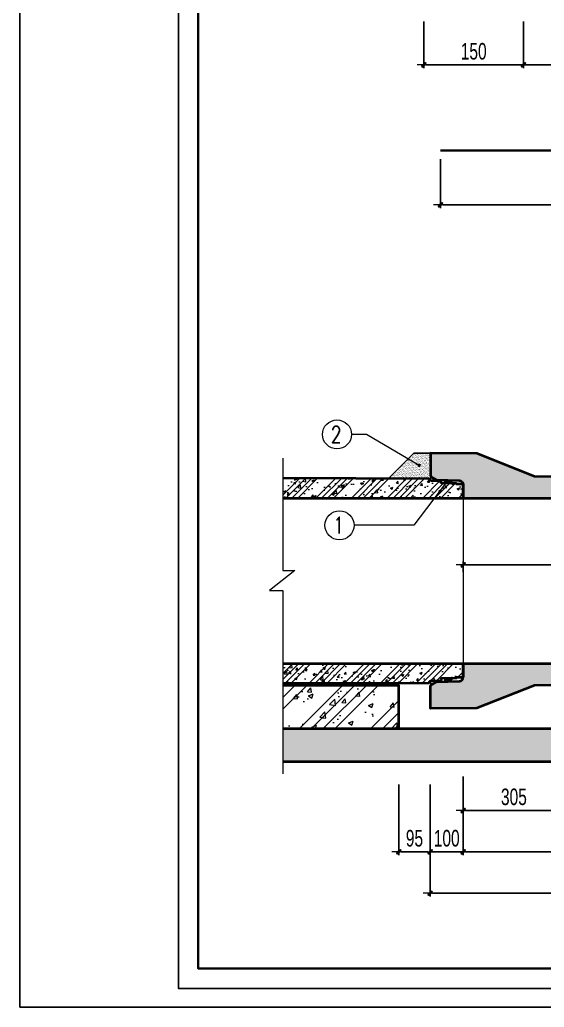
# Model space of a CAD drawing. Header units: inches. Extents: x 144032 to 217447, y 5454 to 57833.
# Drawn here: x 177000 to 178582, y 26884 to 29865 of the extents above; entities that cross this region are included whole.
import ezdxf
from ezdxf.enums import TextEntityAlignment as Align

# ---------------------------------------------------------------- set-up
doc = ezdxf.new("R2010")
doc.units = ezdxf.units.IN
doc.header["$MEASUREMENT"] = 0
for name, color, linetype, lineweight in [('CAT1', 2, 'Continuous', 40), ('dim', 33, 'Continuous', 15), ('ISO', 153, 'Continuous', 13), ('JOINT TAM GIAC', 151, 'Continuous', 25), ('LC Dim', 8, 'Continuous', 18), ('LC Hatch', 252, 'Continuous', 9), ('LC Net thay', 7, 'Continuous', 25), ('LC Text2', 7, 'Continuous', 25), ('THEP', 1, 'Continuous', 35)]:
    doc.layers.add(name, color=color, linetype=linetype, lineweight=lineweight)
doc.layers.add('ENTTNTHIETKE1', color=2, linetype='Continuous')
doc.layers.add('KHUNGTEN', color=5, linetype='Continuous')
doc.styles.add('HOATBIF', font='hoatbif.shx', dxfattribs={"width": 0.7})
doc.styles.add('LC 3', font='vnsimli.shx', dxfattribs={"width": 0.75})
doc.styles.add('TXTDIM', font='', dxfattribs={"width": 0.7})
doc.styles.get('TXTDIM').set_extended_font_data('.VnArial')
doc.dimstyles.new('1-100(1-25)', dxfattribs={"dimscale": 25, "dimtxt": 2.5, "dimasz": 0.35, "dimexe": 0.5, "dimexo": 0, "dimgap": 0.8, "dimtad": 1, "dimdec": 0, "dimzin": 0, "dimdsep": 46, "dimtxsty": 'HOATBIF', "dimblk1": 'DOT', "dimblk2": 'DOT', "dimsah": 1, "dimcen": -1, "dimdle": 1, "dimclrd": 256, "dimclre": 256, "dimclrt": 4, "dimadec": 3, "dimazin": 2, "dimtfac": 0.3333333333333333, "dimtdec": 0, "dimtix": 1, "dimtmove": 2, "dimatfit": 3, "dimldrblk": 'DOT', "dimfxl": 1, "dimtvp": 0.8333333333333331, "dimtolj": 1, "dimtzin": 0, "dimarcsym": 0})
doc.dimstyles.new('DIM 20', dxfattribs={"dimscale": 20, "dimtxt": 2, "dimasz": 0.3, "dimexe": 0.5, "dimexo": 0, "dimgap": 0.5, "dimtad": 1, "dimdec": 0, "dimzin": 12, "dimdsep": 46, "dimtxsty": 'TXTDIM', "dimblk": 'SLASH', "dimcen": 1.5, "dimclrd": 144, "dimclre": 144, "dimclrt": 1, "dimadec": 0, "dimazin": 0, "dimtfac": 1, "dimtdec": 0, "dimtix": 1, "dimtmove": 0, "dimatfit": 3, "dimldrblk": 'DOT', "dimfxl": 2, "dimtolj": 1, "dimtzin": 0, "dimlwd": 9, "dimlwe": 9, "dimarcsym": 1})
pattern_1 = [(49.99999999999999, (157109.0121438693, 58501.64667347588), (72.8738675984016, -6.375634215561234), [7.620000000000001, -83.82000000000001]), (355, (157109.0121438693, 58501.64667347588), (-14.0971303902668, 76.42265715287199), [6.096, -67.056]), (100.451, (157115.0849438693, 58501.11537347588), (58.7770006663837, 70.04667512811675), [6.476000000000001, -71.236]), (49.99999999999999, (157189.0121438693, 58581.64667347588), (72.8738675984016, -6.375634215561234), [7.620000000000001, -83.82000000000001]), (355, (157189.0121438693, 58581.64667347588), (-14.0971303902668, 76.42265715287199), [6.096, -67.056]), (100.451, (157195.0849438693, 58581.11537347588), (58.7770006663837, 70.04667512811675), [6.476000000000001, -71.236]), (46.18420000000002, (157109.0121438693, 58521.96667347588), (108.431616356852, -16.81693117309086), [11.42999999999998, -125.7299999999999]), (96.6356, (157118.0481038693, 58520.56527347588), (94.96169378649486, 98.97022235601969), [9.714, -106.854]), (351.1840000000001, (157109.0121438693, 58521.96667347588), (94.96184232557357, 98.97004714423908), [9.144, -100.584]), (46.18420000000002, (157189.0121438693, 58601.96667347588), (108.431616356852, -16.81693117309086), [11.42999999999998, -125.7299999999999]), (96.6356, (157198.0481038693, 58600.56527347588), (94.96169378649486, 98.97022235601969), [9.714, -106.854]), (351.1840000000001, (157189.0121438693, 58601.96667347588), (94.96184232557357, 98.97004714423908), [9.144, -100.584]), (21, (157119.1721438693, 58516.88667347588), (60.64595193415332, -40.906207406705), [7.620000000000001, -83.82000000000001]), (326.0000000000001, (157119.1721438693, 58516.88667347588), (24.72081133905883, 73.6751864489277), [6.096, -67.056]), (71.4514, (157124.2259438693, 58513.47783347588), (85.3665963080498, 32.76914308642298), [6.476000000000001, -71.236]), (21, (157199.1721438693, 58596.88667347588), (60.64595193415332, -40.906207406705), [7.620000000000001, -83.82000000000001]), (326.0000000000001, (157199.1721438693, 58596.88667347588), (24.72081133905883, 73.6751864489277), [6.096, -67.056]), (71.4514, (157204.2259438693, 58593.47783347588), (85.3665963080498, 32.76914308642298), [6.476000000000001, -71.236]), (37.50000000000001, (157109.0121438693, 58501.64667347588), (1.235441300236727, 33.82201554926124), [0, -66.2432, 0, -68.072, 0, -67.31]), (7.499999999999999, (157109.0121438693, 58501.64667347588), (26.7278650041223, 40.0722299272478), [0, -38.8112, 0, -64.7192, 0, -25.654]), (327.5, (157086.3553438693, 58501.64667347588), (54.23623806674856, -2.291497597069378), [0, -25.4, 0, -79.248, 0, -105.156]), (317.5, (157076.1953438693, 58501.64667347588), (59.25167255440722, 10.17059641333321), [0, -33.02, 0, -52.62880000000001, 0, -74.676]), (45, (157109.0121438693, 58501.64667347588), (-53.88153672641491, 53.88153672641493), []), (45, (157126.9726638693, 58501.64667347588), (-53.88153672641491, 53.88153672641493), []), (45, (157144.9331838693, 58501.64667347588), (-53.88153672641491, 53.88153672641493), []), (45, (157162.8937438693, 58501.64667347588), (-53.88153672641491, 53.88153672641493), [])]
pattern_2 = [(49.99999999999999, (154609.0121438693, 58501.64667347588), (72.8738675984016, -6.375634215561234), [7.620000000000001, -83.82000000000001]), (355, (154609.0121438693, 58501.64667347588), (-14.0971303902668, 76.42265715287199), [6.096, -67.056]), (100.451, (154615.0849438693, 58501.11537347588), (58.7770006663837, 70.04667512811675), [6.476000000000001, -71.236]), (49.99999999999999, (154689.0121438693, 58581.64667347588), (72.8738675984016, -6.375634215561234), [7.620000000000001, -83.82000000000001]), (355, (154689.0121438693, 58581.64667347588), (-14.0971303902668, 76.42265715287199), [6.096, -67.056]), (100.451, (154695.0849438693, 58581.11537347588), (58.7770006663837, 70.04667512811675), [6.476000000000001, -71.236]), (46.18420000000002, (154609.0121438693, 58521.96667347588), (108.431616356852, -16.81693117309086), [11.42999999999998, -125.7299999999998]), (96.6356, (154618.0481038693, 58520.56527347588), (94.96169378649486, 98.97022235601969), [9.714, -106.854]), (351.1840000000001, (154609.0121438693, 58521.96667347588), (94.96184232557357, 98.97004714423908), [9.144, -100.584]), (46.18420000000002, (154689.0121438693, 58601.96667347588), (108.431616356852, -16.81693117309086), [11.42999999999998, -125.7299999999998]), (96.6356, (154698.0481038693, 58600.56527347588), (94.96169378649486, 98.97022235601969), [9.714, -106.854]), (351.1840000000001, (154689.0121438693, 58601.96667347588), (94.96184232557357, 98.97004714423908), [9.144, -100.584]), (21, (154619.1721438693, 58516.88667347588), (60.64595193415332, -40.906207406705), [7.620000000000001, -83.82000000000001]), (326.0000000000001, (154619.1721438693, 58516.88667347588), (24.72081133905883, 73.6751864489277), [6.096, -67.056]), (71.4514, (154624.2259438693, 58513.47783347588), (85.3665963080498, 32.76914308642298), [6.476000000000001, -71.236]), (21, (154699.1721438693, 58596.88667347588), (60.64595193415332, -40.906207406705), [7.620000000000001, -83.82000000000001]), (326.0000000000001, (154699.1721438693, 58596.88667347588), (24.72081133905883, 73.6751864489277), [6.096, -67.056]), (71.4514, (154704.2259438693, 58593.47783347588), (85.3665963080498, 32.76914308642298), [6.476000000000001, -71.236]), (37.50000000000001, (154609.0121438693, 58501.64667347588), (1.235441300236727, 33.82201554926124), [0, -66.2432, 0, -68.072, 0, -67.31]), (7.499999999999999, (154609.0121438693, 58501.64667347588), (26.7278650041223, 40.0722299272478), [0, -38.8112, 0, -64.7192, 0, -25.654]), (327.5, (154586.3553438693, 58501.64667347588), (54.23623806674856, -2.291497597069378), [0, -25.4, 0, -79.248, 0, -105.156]), (317.5, (154576.1953438693, 58501.64667347588), (59.25167255440722, 10.17059641333321), [0, -33.02, 0, -52.62880000000001, 0, -74.676]), (45, (154609.0121438693, 58501.64667347588), (-53.88153672641491, 53.88153672641493), []), (45, (154626.9726638693, 58501.64667347588), (-53.88153672641491, 53.88153672641493), []), (45, (154644.9331838693, 58501.64667347588), (-53.88153672641491, 53.88153672641493), []), (45, (154662.8937438693, 58501.64667347588), (-53.88153672641491, 53.88153672641493), [])]

# ---------------------------------------------------------------- blocks, each defined once
blk = doc.blocks.new('DOT')
at = {"layer": 'LC Dim'}
blk.add_line((-3, 0), (3, 0), dxfattribs=at)
at = {"layer": 'LC Dim', "color": 4}
blk.add_line((-1, -1), (1, 1), dxfattribs=at)
blk.add_lwpolyline([(0.5, 1), (-1, -0.5), (-0.5, -1), (1, 0.5)], close=True, dxfattribs=at)
blk = doc.blocks.new('*D590')
at = {"layer": 'Defpoints', "color": 0, "ltscale": 2, "transparency": 16777216}
for p in [(178238.0385021741, 27556.4500297703), (180338.0385021741, 27556.4500297703), (180338.0385021741, 27227.94215627248)]:
    blk.add_point(p, dxfattribs=at)
at = {"layer": 'LC Dim', "lineweight": -2, "ltscale": 2, "transparency": 16777216}
for p, q in [((178238.0385021741, 27556.4500297703), (178238.0385021741, 27217.94215627248)), ((180338.0385021741, 27556.4500297703), (180338.0385021741, 27217.94215627248)), ((178245.0385021741, 27227.94215627248), (180331.0385021741, 27227.94215627248))]:
    blk.add_line(p, q, dxfattribs=at)
at = {"layer": 'LC Dim', "lineweight": -2, "ltscale": 2, "transparency": 16777216, "xscale": 7, "yscale": 7, "zscale": 7, "rotation": 180}
blk.add_blockref('DOT', (178238.0385021741, 27227.94215627248), dxfattribs=at)
at = {"layer": 'LC Dim', "lineweight": -2, "ltscale": 2, "transparency": 16777216, "xscale": 7, "yscale": 7, "zscale": 7}
blk.add_blockref('DOT', (180338.0385021741, 27227.94215627248), dxfattribs=at)
at = {"layer": 'LC Dim', "color": 4, "ltscale": 2, "transparency": 16777216, "insert": (179288.0385021741, 27268.94215627248), "char_height": 50, "attachment_point": 5, "style": 'HOATBIF'}
blk.add_mtext('\\A1;2100', dxfattribs=at)
blk = doc.blocks.new('_Dot')
at = {"color": 0, "linetype": 'ByBlock', "lineweight": -2}
blk.add_line((-0.5, 0), (-1, 0), dxfattribs=at)
at = {"color": 0, "linetype": 'ByBlock', "const_width": 0.5}
blk.add_lwpolyline([(-0.25, 0, 1), (0.25, 0, 1)], format="xyb", close=True, dxfattribs=at)
blk = doc.blocks.new('*D591')
at = {"layer": 'Defpoints', "color": 0, "ltscale": 2, "transparency": 16777216}
for p in [(178338.0385021741, 27556.4500297703), (180338.0385021741, 27556.4500297703), (180338.0385021741, 27352.94215627248)]:
    blk.add_point(p, dxfattribs=at)
at = {"layer": 'LC Dim', "lineweight": -2, "ltscale": 2, "transparency": 16777216}
for p, q in [((178338.0385021741, 27556.4500297703), (178338.0385021741, 27342.94215627248)), ((180338.0385021741, 27556.4500297703), (180338.0385021741, 27342.94215627248)), ((178345.0385021741, 27352.94215627248), (180331.0385021741, 27352.94215627248))]:
    blk.add_line(p, q, dxfattribs=at)
at = {"layer": 'LC Dim', "lineweight": -2, "ltscale": 2, "transparency": 16777216, "xscale": 7, "yscale": 7, "zscale": 7, "rotation": 180}
blk.add_blockref('DOT', (178338.0385021741, 27352.94215627248), dxfattribs=at)
at = {"layer": 'LC Dim', "lineweight": -2, "ltscale": 2, "transparency": 16777216, "xscale": 7, "yscale": 7, "zscale": 7}
blk.add_blockref('DOT', (180338.0385021741, 27352.94215627248), dxfattribs=at)
at = {"layer": 'LC Dim', "color": 4, "ltscale": 2, "transparency": 16777216, "insert": (179338.0385021741, 27393.94215627248), "char_height": 50, "attachment_point": 5, "style": 'HOATBIF'}
blk.add_mtext('\\A1;2000', dxfattribs=at)
blk = doc.blocks.new('*D592')
at = {"layer": 'Defpoints', "color": 0, "ltscale": 2, "transparency": 16777216}
for p in [(178238.0385021741, 27556.4500297703), (178338.0385021741, 27556.4500297703), (178238.0385021741, 27352.94215627248)]:
    blk.add_point(p, dxfattribs=at)
at = {"layer": 'LC Dim', "lineweight": -2, "ltscale": 2, "transparency": 16777216}
for p, q in [((178238.0385021741, 27556.4500297703), (178238.0385021741, 27342.94215627248)), ((178338.0385021741, 27556.4500297703), (178338.0385021741, 27342.94215627248)), ((178231.0385021741, 27352.94215627248), (178224.0385021741, 27352.94215627248)), ((178338.0385021741, 27352.94215627248), (178238.0385021741, 27352.94215627248)), ((178345.0385021741, 27352.94215627248), (178352.0385021741, 27352.94215627248))]:
    blk.add_line(p, q, dxfattribs=at)
at = {"layer": 'LC Dim', "lineweight": -2, "ltscale": 2, "transparency": 16777216, "xscale": 7, "yscale": 7, "zscale": 7}
blk.add_blockref('DOT', (178238.0385021741, 27352.94215627248), dxfattribs=at)
at = {"layer": 'LC Dim', "lineweight": -2, "ltscale": 2, "transparency": 16777216, "xscale": 7, "yscale": 7, "zscale": 7, "rotation": 180}
blk.add_blockref('DOT', (178338.0385021741, 27352.94215627248), dxfattribs=at)
at = {"layer": 'LC Dim', "color": 4, "ltscale": 2, "transparency": 16777216, "insert": (178288.0385021741, 27393.94215627248), "char_height": 50, "attachment_point": 5, "style": 'HOATBIF'}
blk.add_mtext('\\A1;100', dxfattribs=at)
blk = doc.blocks.new('*D593')
at = {"layer": 'Defpoints', "color": 0, "ltscale": 2, "transparency": 16777216}
for p in [(178338.0385021741, 27580.33492290082), (178643.40713379, 27556.4500297703), (178338.0385021741, 27477.94215627248)]:
    blk.add_point(p, dxfattribs=at)
at = {"layer": 'LC Dim', "lineweight": -2, "ltscale": 2, "transparency": 16777216}
for p, q in [((178338.0385021741, 27580.33492290082), (178338.0385021741, 27467.94215627248)), ((178643.40713379, 27556.4500297703), (178643.40713379, 27467.94215627248)), ((178636.40713379, 27477.94215627248), (178345.0385021741, 27477.94215627248))]:
    blk.add_line(p, q, dxfattribs=at)
at = {"layer": 'LC Dim', "lineweight": -2, "ltscale": 2, "transparency": 16777216, "xscale": 7, "yscale": 7, "zscale": 7, "rotation": 180}
blk.add_blockref('DOT', (178338.0385021741, 27477.94215627248), dxfattribs=at)
at = {"layer": 'LC Dim', "lineweight": -2, "ltscale": 2, "transparency": 16777216, "xscale": 7, "yscale": 7, "zscale": 7}
blk.add_blockref('DOT', (178643.40713379, 27477.94215627248), dxfattribs=at)
at = {"layer": 'LC Dim', "color": 4, "ltscale": 2, "transparency": 16777216, "insert": (178490.7228179821, 27518.94215627248), "char_height": 50, "attachment_point": 5, "style": 'HOATBIF'}
blk.add_mtext('\\A1;305', dxfattribs=at)
blk = doc.blocks.new('*D595')
at = {"layer": 'Defpoints', "color": 0, "ltscale": 2, "transparency": 16777216}
for p in [(178143.40713379, 27556.4500297703), (178238.0385021741, 27556.4500297703), (178143.40713379, 27352.94215627248)]:
    blk.add_point(p, dxfattribs=at)
at = {"layer": 'LC Dim', "lineweight": -2, "ltscale": 2, "transparency": 16777216}
for p, q in [((178143.40713379, 27556.4500297703), (178143.40713379, 27342.94215627248)), ((178238.0385021741, 27556.4500297703), (178238.0385021741, 27342.94215627248)), ((178231.0385021741, 27352.94215627248), (178150.40713379, 27352.94215627248))]:
    blk.add_line(p, q, dxfattribs=at)
at = {"layer": 'LC Dim', "lineweight": -2, "ltscale": 2, "transparency": 16777216, "xscale": 7, "yscale": 7, "zscale": 7, "rotation": 180}
blk.add_blockref('DOT', (178143.40713379, 27352.94215627248), dxfattribs=at)
at = {"layer": 'LC Dim', "lineweight": -2, "ltscale": 2, "transparency": 16777216, "xscale": 7, "yscale": 7, "zscale": 7}
blk.add_blockref('DOT', (178238.0385021741, 27352.94215627248), dxfattribs=at)
at = {"layer": 'LC Dim', "color": 4, "ltscale": 2, "transparency": 16777216, "insert": (178190.7228179821, 27393.94215627248), "char_height": 50, "attachment_point": 5, "style": 'HOATBIF'}
blk.add_mtext('\\A1;95', dxfattribs=at)
blk = doc.blocks.new('*D598')
at = {"layer": 'Defpoints', "color": 0, "ltscale": 2, "transparency": 16777216}
for p in [(180338.0385021741, 28219.40927170335), (178338.0385021741, 28197.59864836588), (180338.0385021741, 28197.59864836588)]:
    blk.add_point(p, dxfattribs=at)
at = {"layer": 'LC Dim', "lineweight": -2, "ltscale": 2, "transparency": 16777216}
for p, q in [((178338.0385021741, 28197.59864836588), (178338.0385021741, 28229.40927170335)), ((178345.0385021741, 28219.40927170335), (180331.0385021741, 28219.40927170335)), ((180338.0385021741, 28197.59864836588), (180338.0385021741, 28229.40927170335))]:
    blk.add_line(p, q, dxfattribs=at)
at = {"layer": 'LC Dim', "lineweight": -2, "ltscale": 2, "transparency": 16777216, "xscale": 7, "yscale": 7, "zscale": 7, "rotation": 180}
blk.add_blockref('DOT', (178338.0385021741, 28219.40927170335), dxfattribs=at)
at = {"layer": 'LC Dim', "lineweight": -2, "ltscale": 2, "transparency": 16777216, "xscale": 7, "yscale": 7, "zscale": 7}
blk.add_blockref('DOT', (180338.0385021741, 28219.40927170335), dxfattribs=at)
at = {"layer": 'LC Dim', "color": 4, "ltscale": 2, "transparency": 16777216, "insert": (179338.0385021741, 28260.40927170335), "char_height": 50, "attachment_point": 5, "style": 'HOATBIF'}
blk.add_mtext('\\A1;2000', dxfattribs=at)
blk = doc.blocks.new('*D607')
at = {"layer": 'Defpoints', "color": 0, "transparency": 16777216}
for p in [(178519.4361954477, 29860.01892771912), (179019.4361954477, 29860.01892771912), (179019.4361954477, 29728.74938338426)]:
    blk.add_point(p, dxfattribs=at)
at = {"layer": 'LC Dim', "lineweight": -2, "transparency": 16777216}
for p, q in [((178519.4361954477, 29860.01892771912), (178519.4361954477, 29718.74938338426)), ((179019.4361954477, 29860.01892771912), (179019.4361954477, 29718.74938338426)), ((178526.4361954477, 29728.74938338426), (179012.4361954477, 29728.74938338426))]:
    blk.add_line(p, q, dxfattribs=at)
at = {"layer": 'LC Dim', "lineweight": -2, "transparency": 16777216, "xscale": 7, "yscale": 7, "zscale": 7, "rotation": 180}
blk.add_blockref('DOT', (178519.4361954477, 29728.74938338426), dxfattribs=at)
at = {"layer": 'LC Dim', "lineweight": -2, "transparency": 16777216, "xscale": 7, "yscale": 7, "zscale": 7}
blk.add_blockref('DOT', (179019.4361954477, 29728.74938338426), dxfattribs=at)
at = {"layer": 'LC Dim', "color": 4, "transparency": 16777216, "insert": (178769.4361954477, 29769.74938338426), "char_height": 50, "attachment_point": 5, "style": 'HOATBIF'}
blk.add_mtext('\\A1;250', dxfattribs=at)
blk = doc.blocks.new('*D608')
at = {"layer": 'Defpoints', "color": 0, "transparency": 16777216}
for p in [(178219.4361954477, 29860.01892771912), (178519.4361954477, 29860.01892771912), (178519.4361954477, 29728.74938338426)]:
    blk.add_point(p, dxfattribs=at)
at = {"layer": 'LC Dim', "lineweight": -2, "transparency": 16777216}
for p, q in [((178219.4361954477, 29860.01892771912), (178219.4361954477, 29718.74938338426)), ((178519.4361954477, 29860.01892771912), (178519.4361954477, 29718.74938338426)), ((178226.4361954477, 29728.74938338426), (178512.4361954477, 29728.74938338426))]:
    blk.add_line(p, q, dxfattribs=at)
at = {"layer": 'LC Dim', "lineweight": -2, "transparency": 16777216, "xscale": 7, "yscale": 7, "zscale": 7, "rotation": 180}
blk.add_blockref('DOT', (178219.4361954477, 29728.74938338426), dxfattribs=at)
at = {"layer": 'LC Dim', "lineweight": -2, "transparency": 16777216, "xscale": 7, "yscale": 7, "zscale": 7}
blk.add_blockref('DOT', (178519.4361954477, 29728.74938338426), dxfattribs=at)
at = {"layer": 'LC Dim', "color": 4, "transparency": 16777216, "insert": (178369.4361954477, 29769.74938338426), "char_height": 50, "attachment_point": 5, "style": 'HOATBIF'}
blk.add_mtext('\\A1;150', dxfattribs=at)
blk = doc.blocks.new('*D629')
at = {"layer": 'Defpoints', "color": 0, "transparency": 16777216}
for p in [(178269.2414067892, 29443.90218830496), (179769.2414067892, 29443.90218830496), (179769.2414067892, 29306.14880164247)]:
    blk.add_point(p, dxfattribs=at)
at = {"layer": 'LC Dim', "lineweight": -2, "transparency": 16777216}
for p, q in [((178269.2414067892, 29443.90218830496), (178269.2414067892, 29296.14880164247)), ((179769.2414067892, 29443.90218830496), (179769.2414067892, 29296.14880164247)), ((178276.2414067892, 29306.14880164247), (179762.2414067892, 29306.14880164247))]:
    blk.add_line(p, q, dxfattribs=at)
at = {"layer": 'LC Dim', "lineweight": -2, "transparency": 16777216, "xscale": 7, "yscale": 7, "zscale": 7, "rotation": 180}
blk.add_blockref('DOT', (178269.2414067892, 29306.14880164247), dxfattribs=at)
at = {"layer": 'LC Dim', "lineweight": -2, "transparency": 16777216, "xscale": 7, "yscale": 7, "zscale": 7}
blk.add_blockref('DOT', (179769.2414067892, 29306.14880164247), dxfattribs=at)
at = {"layer": 'LC Dim', "color": 4, "transparency": 16777216, "insert": (179019.2414067892, 29347.14880164247), "char_height": 50, "attachment_point": 5, "style": 'HOATBIF'}
blk.add_mtext('\\A1;750', dxfattribs=at)
blk = doc.blocks.new('SLASH')
at = {"layer": 'dim', "color": 16, "linetype": 'Continuous'}
for p, q in [((-1.199999999999999, 0), (1.199999999999999, 0)), ((-0.6, -0.6), (0.6, 0.6))]:
    blk.add_line(p, q, dxfattribs=at)
blk = doc.blocks.new('khung vpn')
at = {"layer": 'Defpoints'}
for p, q in [((52498.75819758818, -4195.445519303803), (52498.75819758818, -4235.275694307393)), ((52498.75819758818, -4235.275694307393), (52556.45964432618, -4235.275694307393))]:
    blk.add_line(p, q, dxfattribs=at)
at = {"layer": 'KHUNGTEN'}
blk.add_lwpolyline([(52556.24304850244, -4234.884980830777), (52502.04792260095, -4234.884980830777), (52502.04792260095, -4195.662115130224), (52556.24304850244, -4195.662115130224)], close=True, dxfattribs=at)
at = {"layer": 'THEP'}
blk.add_lwpolyline([(52555.83215303945, -4234.474085367845), (52502.45881806394, -4234.474085367845), (52502.45881806394, -4196.073010593269), (52555.83215303945, -4196.073010593269)], close=True, dxfattribs=at)

msp = doc.modelspace()

# ---------------------------------------------------------------- hatches: boundary and pattern name
at = {"layer": 'JOINT TAM GIAC'}
h = msp.add_hatch(color=256, dxfattribs=at)
h.paths.add_polyline_path([(178304.938980607, 28465.36096471182, 0.5244245927633256), (178305.3538189468, 28466.88220621419), (178292.7715100335, 28474.86854928689), (178288.5546431306, 28475.00340946427), (178288.5063326792, 28474.52890378018, -0.3299878527082918), (178287.1495300615, 28472.69452045569), (178286.5142191211, 28472.50044433137), (178282.4341257315, 28471.54726989146), (178286.5240327426, 28465.9502430435)])
h.paths.add_polyline_path([(178282.4341257315, 28471.54726989146), (178282.057277108, 28471.4592320841), (178281.6588503951, 28466.81308241183, 0.4291241629823764), (178282.3038658552, 28466.08528838392), (178286.5240327427, 28465.9502430435)])
h = msp.add_hatch(color=256, dxfattribs=at)
h.paths.add_polyline_path([(178304.938980607, 27877.21914077386, -0.5244245927633256), (178305.3538189468, 27875.69789927149), (178292.7715100335, 27867.71155619879), (178288.5546431306, 27867.57669602141), (178288.5063326792, 27868.0512017055, 0.3299878527082918), (178287.1495300615, 27869.88558502999), (178286.5142191211, 27870.0796611543), (178282.4341257315, 27871.03283559422), (178286.5240327426, 27876.62986244218)])
h.paths.add_polyline_path([(178282.4341257315, 27871.03283559422), (178282.057277108, 27871.12087340157), (178281.6588503951, 27875.76702307384, -0.4291241629823764), (178282.3038658552, 27876.49481710176), (178286.5240327427, 27876.62986244218)])
at = {"layer": 'LC Hatch', "ltscale": 200}
h = msp.add_hatch(dxfattribs=at)
h.set_pattern_fill('AR-SAND', color=256, scale=3)
h.set_pattern_definition([(37.50000000000001, (259258.6187658604, 104580.3890460788), (-0.1889800743288245, 5.780471307039476), [0, -4.56, 0, -5.1, 0, -4.875]), (7.499999999999999, (259258.6187658604, 104580.3890460788), (5.309330115803181, 8.466438195689221), [0, -2.46, 0, -4.11, 0, -1.575]), (327.5, (259254.9287658604, 104580.3890460788), (9.342425585254485, 0.01697716061089483), [0, -1.5, 0, -5.4, 0, -7.050000000000001]), (317.5, (259254.9287658604, 104580.3890460788), (9.01837981371688, 2.633026694802748), [0, -0.75, 0, -3.54, 0, -4.050000000000001])])
h.paths.add_polyline_path([(178189.0385021744, 28556.78505274284), (178112.379418726, 28480.1259692944), (178239.0385021744, 28479.77582279107), (178239.0385021744, 28491.83502516248), (178239.0385021744, 28556.78505274284)])
h = msp.add_hatch(dxfattribs=at)
h.set_pattern_fill('BT-DA1X2', color=256, scale=0.4, style=0, pattern_type=2)
h.set_pattern_definition(pattern_2)
edge = h.paths.add_edge_path()
edge.add_line((180249.3866602092, 28480.08701064353), (178552.9231897878, 28486.79005274284))
edge.add_line((178552.9231897878, 28486.79005274284), (178379.0385021744, 28555.28505274284))
edge.add_line((178379.0385021744, 28555.28505274284), (178239.0385021744, 28556.78505274284))
edge.add_line((178239.0385021744, 28556.78505274284), (178239.0385021744, 28491.83502516248))
edge.add_arc((178249.0385021744, 28491.83502516247), 9.999999999974534, 179.9999999999583, 239.9999999997952)
edge.add_line((178244.0385021743, 28483.17477112466), (178254.734818244, 28476.99925016247))
edge.add_arc((178257.734818244, 28482.19540258519), 6.000000000018495, 239.9999999998613, 268.1688949554477)
edge.add_line((178257.5430980121, 28476.19846642137), (178326.4219426381, 28473.99643063106))
edge.add_arc((178326.0385021743, 28462.00255830366), 11.99999999980464, 0, 88.16889495541221, ccw=False)
edge.add_line((178338.0385021741, 28462.00255830366), (178338.0385021741, 28421.20225034984))
edge.add_line((178338.0385021741, 28421.20225034984), (180338.0385021741, 28421.20225034984))
edge.add_line((180338.0385021741, 28421.20225034984), (180249.3866602092, 28480.08701064353))
h = msp.add_hatch(dxfattribs=at)
h.set_pattern_fill('BT-DA1X2', color=256, scale=0.4, style=0, pattern_type=2)
h.set_pattern_definition(pattern_1)
h.paths.add_polyline_path([(178338.0385021741, 28459.25605274299, 0.4142135623730909), (178334.0385021743, 28463.25605274286), (178317.2885021742, 28463.2796688413, 0.9841320202283406), (178317.3124898956, 28464.77928513583), (178301.0863779754, 28465.29852071725), (178301.0263975359, 28465.25972020528), (178300.898509538, 28465.2538545457), (178300.7470681637, 28465.30937863122), (178299.1502065765, 28465.36047820201), (178299.0985204366, 28465.32704315702), (178298.9706324389, 28465.32117749744), (178298.8360178837, 28465.37053224018), (178297.2140351777, 28465.42243568677), (178297.1706433374, 28465.39436610888), (178297.0427553396, 28465.38850044924), (178296.9249676039, 28465.43168584913), (178295.2778637789, 28465.48439317153), (178295.2427662382, 28465.46168906067), (178295.1148782404, 28465.45582340103), (178295.0139173242, 28465.49283945808), (178293.3416923801, 28465.54635065629), (178293.314889139, 28465.52901201246), (178293.1870011412, 28465.52314635283), (178293.1028670443, 28465.55399306703), (178291.4055209812, 28465.60830814105), (178291.3870120397, 28465.59633496426), (178291.259124042, 28465.59046930458), (178291.1918167644, 28465.61514667599), (178289.4693495824, 28465.67026562581), (178289.4591349406, 28465.66365791606), (178289.3312469427, 28465.65779225642), (178289.2807664846, 28465.67630028494), (178287.480180357, 28465.73391904102), (178287.4664419726, 28465.73244722049), (178287.4475413152, 28465.73210707574), (178287.3589223957, 28465.73779929578), (178272.9425512886, 28466.19912317118, -0.4048749125001009), (178270.0385021744, 28469.19758834974), (178270.0385021744, 28472.07566884103, 0.4048749124994697), (178269.3124898957, 28472.82528513579), (178242.1250839561, 28473.69528212588, -0.3065284104337341), (178233.9557030252, 28479.61249637438), (178233.8910777922, 28479.79005274284), (177793.8971303101, 28481.20225034984), (177793.8971303101, 28421.20225034984), (178338.0385021741, 28421.20225034984)])
h = msp.add_hatch(dxfattribs=at)
h.set_pattern_fill('BT-DA1X2', color=256, scale=0.4, style=0, pattern_type=2)
h.set_pattern_definition(pattern_1)
h.paths.add_polyline_path([(178338.0385021741, 27883.32405274269, -0.4142135623730909), (178334.0385021743, 27879.32405274282), (178317.2885021742, 27879.30043664438, -0.9841320202283406), (178317.3124898956, 27877.80082034985), (178301.0863779754, 27877.28158476843), (178301.0263975359, 27877.3203852804), (178300.898509538, 27877.32625093998), (178300.7470681637, 27877.27072685445), (178299.1502065765, 27877.21962728367), (178299.0985204366, 27877.25306232866), (178298.9706324389, 27877.25892798824), (178298.8360178837, 27877.20957324549), (178297.2140351777, 27877.15766979891), (178297.1706433374, 27877.1857393768), (178297.0427553396, 27877.19160503644), (178296.9249676039, 27877.14841963655), (178295.2778637789, 27877.09571231415), (178295.2427662382, 27877.11841642501), (178295.1148782404, 27877.12428208465), (178295.0139173242, 27877.0872660276), (178293.3416923801, 27877.03375482939), (178293.314889139, 27877.05109347322), (178293.1870011412, 27877.05695913285), (178293.1028670443, 27877.02611241864), (178291.4055209812, 27876.97179734463), (178291.3870120397, 27876.98377052142), (178291.259124042, 27876.9896361811), (178291.1918167644, 27876.96495880969), (178289.4693495824, 27876.90983985987), (178289.4591349406, 27876.91644756962), (178289.3312469427, 27876.92231322925), (178289.2807664846, 27876.90380520074), (178287.480180357, 27876.84618644466), (178287.4664419726, 27876.84765826519), (178287.4475413152, 27876.84799840994), (178287.3589223957, 27876.8423061899), (178272.9425512886, 27876.38098231449, 0.4048749125001009), (178270.0385021744, 27873.38251713594), (178270.0385021744, 27870.50443664465, -0.4048749124994697), (178269.3124898957, 27869.75482034988), (178242.1250839561, 27868.8848233598, 0.3065284104337341), (178233.9557030252, 27862.9676091113), (178233.8910777922, 27862.79005274284), (177793.8971303101, 27861.37785513584), (177793.8971303101, 27921.37785513584), (178338.0385021741, 27921.37785513584)])
h = msp.add_hatch(dxfattribs=at)
h.set_pattern_fill('BT-DA1X2', color=256, scale=0.4, style=0, pattern_type=2)
h.set_pattern_definition(pattern_2)
edge = h.paths.add_edge_path()
edge.add_line((180249.3866602092, 27862.49309484215), (178552.9231897878, 27855.79005274284))
edge.add_line((178552.9231897878, 27855.79005274284), (178379.0385021744, 27787.29505274284))
edge.add_line((178379.0385021744, 27787.29505274284), (178239.0385021744, 27785.79505274284))
edge.add_line((178239.0385021744, 27785.79505274284), (178239.0385021744, 27850.7450803232))
edge.add_arc((178249.0385021744, 27850.74508032321), 9.999999999974534, 120.0000000002048, 180.0000000000417, ccw=False)
edge.add_line((178244.0385021743, 27859.40533436101), (178254.734818244, 27865.58085532321))
edge.add_arc((178257.734818244, 27860.38470290049), 6.000000000018495, 91.83110504455232, 120.0000000001387, ccw=False)
edge.add_line((178257.5430980121, 27866.38163906431), (178326.4219426381, 27868.58367485461))
edge.add_arc((178326.0385021743, 27880.57754718202), 11.99999999980464, 271.8311050445878, 360)
edge.add_line((178338.0385021741, 27880.57754718202), (178338.0385021741, 27921.37785513584))
edge.add_line((178338.0385021741, 27921.37785513584), (180338.0385021741, 27921.37785513584))
edge.add_line((180338.0385021741, 27921.37785513584), (180249.3866602092, 27862.49309484215))
h = msp.add_hatch(dxfattribs=at)
h.set_pattern_fill('BT-DA1X2', color=256, scale=0.8, style=0, pattern_type=2)
h.set_pattern_definition([(49.99999999999999, (157109.0121438693, 58501.64667347588), (145.7477351968032, -12.75126843112247), [15.24, -167.64]), (355, (157109.0121438693, 58501.64667347588), (-28.19426078053359, 152.845314305744), [12.192, -134.112]), (100.451, (157121.1577438693, 58500.58407347588), (117.5540013327674, 140.0933502562335), [12.952, -142.472]), (49.99999999999999, (157269.0121438693, 58661.64667347588), (145.7477351968032, -12.75126843112247), [15.24, -167.64]), (355, (157269.0121438693, 58661.64667347588), (-28.19426078053359, 152.845314305744), [12.192, -134.112]), (100.451, (157281.1577438693, 58660.58407347588), (117.5540013327674, 140.0933502562335), [12.952, -142.472]), (46.18420000000002, (157109.0121438693, 58542.28667347588), (216.863232713704, -33.63386234618172), [22.85999999999996, -251.4599999999997]), (96.6356, (157127.0840638693, 58539.48387347588), (189.9233875729897, 197.9404447120394), [19.428, -213.708]), (351.1840000000001, (157109.0121438693, 58542.28667347588), (189.9236846511471, 197.9400942884782), [18.288, -201.168]), (46.18420000000002, (157269.0121438693, 58702.28667347588), (216.863232713704, -33.63386234618172), [22.85999999999996, -251.4599999999997]), (96.6356, (157287.0840638693, 58699.48387347588), (189.9233875729897, 197.9404447120394), [19.428, -213.708]), (351.1840000000001, (157269.0121438693, 58702.28667347588), (189.9236846511471, 197.9400942884782), [18.288, -201.168]), (21, (157129.3321438693, 58532.12667347588), (121.2919038683066, -81.81241481341), [15.24, -167.64]), (326.0000000000001, (157129.3321438693, 58532.12667347588), (49.44162267811766, 147.3503728978554), [12.192, -134.112]), (71.4514, (157139.4397438693, 58525.30899347588), (170.7331926160996, 65.53828617284596), [12.952, -142.472]), (21, (157289.3321438693, 58692.12667347588), (121.2919038683066, -81.81241481341), [15.24, -167.64]), (326.0000000000001, (157289.3321438693, 58692.12667347588), (49.44162267811766, 147.3503728978554), [12.192, -134.112]), (71.4514, (157299.4397438693, 58685.30899347588), (170.7331926160996, 65.53828617284596), [12.952, -142.472]), (37.50000000000001, (157109.0121438693, 58501.64667347588), (2.470882600473454, 67.64403109852249), [0, -132.4864, 0, -136.144, 0, -134.62]), (7.499999999999999, (157109.0121438693, 58501.64667347588), (53.4557300082446, 80.14445985449561), [0, -77.6224, 0, -129.4384, 0, -51.30800000000001]), (327.5, (157063.6985438693, 58501.64667347588), (108.4724761334971, -4.582995194138755), [0, -50.8, 0, -158.496, 0, -210.312]), (317.5, (157043.3785438693, 58501.64667347588), (118.5033451088144, 20.34119282666643), [0, -66.04, 0, -105.2576, 0, -149.352]), (45, (157109.0121438693, 58501.64667347588), (-107.7630734528298, 107.7630734528299), []), (45, (157144.9331838693, 58501.64667347588), (-107.7630734528298, 107.7630734528299), []), (45, (157180.8542238693, 58501.64667347588), (-107.7630734528298, 107.7630734528299), []), (45, (157216.7753438693, 58501.64667347588), (-107.7630734528298, 107.7630734528299), [])])
h.paths.add_polyline_path([(177793.8971303101, 27855.79005274284), (177793.8971303101, 27725.79005274284), (178143.40713379, 27725.79005274284), (178143.40713379, 27855.79005274284)])
at = {"layer": 'LC Hatch'}
h = msp.add_hatch(dxfattribs=at)
h.set_pattern_fill('AR-CONC', color=256, scale=8, style=0)
h.set_pattern_definition([(49.99999999999999, (261294.2022031982, 63209.02016080859), (57.38081460806028, -5.020170798607609), [6, -66]), (355, (261294.2022031982, 63209.02016080859), (-11.10010668904, 60.17537069600095), [4.8, -52.8]), (100.4514, (261298.9839375983, 63208.60181360859), (46.28075053712173, 55.15516336487629), [5.099215199999993, -56.09136895999993]), (46.18420000000002, (261294.2022031982, 63225.02016080859), (85.37928389005155, -13.24152114632145), [8.999999999999956, -98.99999999999964]), (96.6356, (261301.3171427982, 63223.91669624859), (74.77301644389627, 77.92942967203534), [7.64882304, -84.13704]), (351.1842, (261294.2022031982, 63225.02016080859), (74.77295561069018, 77.92948807402597), [7.2, -79.2]), (21, (261302.2022031982, 63221.02016080859), (47.75256416947693, -32.20951125322711), [6, -66]), (326.0000000000001, (261302.2022031982, 63221.02016080859), (19.46522655372654, 58.01200360374824), [4.8, -52.8]), (71.4514, (261306.1815818383, 63218.33603232859), (67.2178102865192, 25.80243973679619), [5.099215200000001, -56.09136896]), (37.50000000000001, (261294.2022031982, 63209.02016080859), (0.9727884253832535, 26.63150830650492), [0, -52.16, 0, -53.6, 0, -53]), (7.499999999999999, (261294.2022031982, 63209.02016080859), (21.04556299537189, 31.55293695058882), [0, -30.56, 0, -50.96, 0, -20.2]), (327.5, (261276.3622031983, 63209.02016080859), (42.70579489379272, -1.80438973875038), [0, -20, 0, -62.4, 0, -82.8]), (317.5, (261268.3622031983, 63209.02016080859), (46.6548935473909, 8.008398586585418), [0, -26, 0, -41.44, 0, -58.8])])
h.paths.add_polyline_path([(177793.8971303101, 27725.79005274284), (177793.8971303101, 27625.79005274284), (180908.0270144989, 27625.79005274284), (180908.0270144989, 27725.79005274284), (180643.4071337901, 27725.79005274284)])

# ---------------------------------------------------------------- linework, layer by layer
at = {"layer": 'CAT1'}
for p, q in [((177793.8971303101, 28421.20225034984), (180908.0270144989, 28421.20225034984)), ((177793.8971303101, 27921.37785513584), (180908.0270144989, 27921.37785513584)), ((177793.8971303101, 27725.79005274284), (180908.0270144989, 27725.79005274284)), ((177793.8971303101, 27625.79005274284), (180908.0270144989, 27625.79005274284))]:
    msp.add_line(p, q, dxfattribs=at)
for points in [[(180338.0385021741, 28421.20225034984), (180338.0385021741, 28459.25605274286, 0.4142135623752261), (180334.0385021744, 28463.25605274286), (180318.0385021741, 28463.25605274286), (180318.0385021741, 28464.02966884107, 0.4048749124979238), (180317.3124898958, 28464.77928513582), (180272.9425512885, 28466.19912317119, -0.4048749124989905), (180270.0385021744, 28469.19758834984), (180270.0385021744, 28472.07566884116, 0.40487491250007), (180269.3124898956, 28472.8252851358), (180242.1250839561, 28473.69528212587, -0.3065284103547924), (180233.9557030261, 28479.61249637188), (180233.8910777922, 28479.79005274284), (178552.9231897878, 28486.79005274284), (178379.0385021744, 28555.28505274284), (178239.0385021744, 28556.78505274284), (178239.0385021744, 28491.83502516247, 0.2679491924311964), (178244.0385021744, 28483.17477112464), (178254.7348182441, 28476.99925016242, 0.12353268218944), (178257.5430980122, 28476.19846642137), (178326.4219426384, 28473.99643063106, -0.4048837211175283), (178338.0385021741, 28462.00255830344), (178338.0385021741, 28421.20225034984)], [(178338.0385021741, 28421.20225034984), (178338.0385021741, 28459.25605274286, 0.4142135623752261), (178334.0385021744, 28463.25605274286), (178318.0385021741, 28463.25605274286), (178318.0385021741, 28464.02966884107, 0.4048749124979238), (178317.3124898958, 28464.77928513582), (178272.9425512885, 28466.19912317119, -0.4048749124989905), (178270.0385021744, 28469.19758834984), (178270.0385021744, 28472.07566884116, 0.40487491250007), (178269.3124898956, 28472.8252851358), (178242.1250839561, 28473.69528212587, -0.3065284103547924), (178233.9557030261, 28479.61249637188), (178233.8910777922, 28479.79005274284), (177793.8971303101, 28481.20225034984)], [(178338.0385021741, 27921.37785513584), (178338.0385021741, 27883.32405274282, -0.4142135623752261), (178334.0385021744, 27879.32405274282), (178318.0385021741, 27879.32405274282), (178318.0385021741, 27878.5504366446, -0.4048749124979238), (178317.3124898958, 27877.80082034985), (178272.9425512885, 27876.38098231449, 0.4048749124989905), (178270.0385021744, 27873.38251713584), (178270.0385021744, 27870.50443664451, -0.40487491250007), (178269.3124898956, 27869.75482034988), (178242.1250839561, 27868.8848233598, 0.3065284103547924), (178233.9557030261, 27862.9676091138), (178233.8910777922, 27862.79005274284), (177793.8971303101, 27861.37785513584)], [(180338.0385021741, 27921.37785513584), (180338.0385021741, 27883.32405274282, -0.4142135623752261), (180334.0385021744, 27879.32405274282), (180318.0385021741, 27879.32405274282), (180318.0385021741, 27878.5504366446, -0.4048749124979238), (180317.3124898958, 27877.80082034985), (180272.9425512885, 27876.38098231449, 0.4048749124989905), (180270.0385021744, 27873.38251713584), (180270.0385021744, 27870.50443664451, -0.40487491250007), (180269.3124898956, 27869.75482034988), (180242.1250839561, 27868.8848233598, 0.3065284103547924), (180233.9557030261, 27862.9676091138), (180233.8910777922, 27862.79005274284), (178552.9231897878, 27855.79005274284), (178379.0385021744, 27787.29505274284), (178239.0385021744, 27785.79505274284), (178239.0385021744, 27850.74508032321, -0.2679491924311964), (178244.0385021744, 27859.40533436104), (178254.7348182441, 27865.58085532326, -0.12353268218944), (178257.5430980122, 27866.38163906431), (178326.4219426384, 27868.58367485462, 0.4048837211175283), (178338.0385021741, 27880.57754718223), (178338.0385021741, 27921.37785513584)]]:
    msp.add_lwpolyline(points, format="xyb", dxfattribs=at)
msp.add_lwpolyline([(177793.8971303101, 27725.79005274284), (178143.40713379, 27725.79005274284), (178143.40713379, 27855.79005274284), (177793.8971303101, 27855.79005274284)], dxfattribs=at)
at = {"layer": 'ISO'}
for p, q in [((178239.0385021744, 28474.34722560536), (178239.0385021744, 28491.83502516247)), ((178338.0385021741, 28421.20225034984), (178338.0385021741, 27921.37785513584)), ((178239.0385021744, 27868.23287988032), (178239.0385021744, 27850.74508032321))]:
    msp.add_line(p, q, dxfattribs=at)
msp.add_lwpolyline([(177793.8971303101, 28541.29005274284), (177793.8971303101, 28202.59304574113), (177829.9087740447, 28202.59304574113), (177753.7659391915, 28142.01085568726), (177793.8971303101, 28142.32573246979), (177793.8971303101, 27588.88120667332)], dxfattribs=at)
at = {"layer": 'JOINT TAM GIAC'}
for points in [[(178288.5546431306, 28475.00340946427), (178288.5063326792, 28474.52890378018, -0.3299878527090867), (178287.1495300615, 28472.69452045569), (178286.5142191211, 28472.50044433143), (178282.0572771077, 28471.4592320841), (178281.6588503951, 28466.81308241183, 0.4291241621398931), (178282.3038658533, 28466.08528838398), (178283.1594653622, 28466.05541019077), (178283.3909129705, 28465.91721418715), (178283.5476156452, 28465.85976111177), (178283.6755036429, 28465.8656267714), (178283.8043064816, 28465.94894753617), (178283.9092015121, 28466.02922882744), (178285.0873424614, 28465.98808723891), (178285.1672230583, 28465.94121127396), (178285.234335668, 28465.90349500194), (178285.2902650788, 28465.87383535364), (178285.3365960793, 28465.85112925959), (178285.3749134575, 28465.83427365054), (178285.4068020019, 28465.82216545693), (178285.4338465006, 28465.81370160945), (178285.4576317419, 28465.80777903876), (178285.4795345296, 28465.80348733233), (178285.5000997278, 28465.80068670474), (178285.5196642159, 28465.79943002759), (178285.5385648733, 28465.79977017234), (178285.5571385796, 28465.80176001054), (178285.5757222141, 28465.8054524137), (178285.5946526561, 28465.81090025328), (178285.6142667854, 28465.81815640083), (178285.6349031621, 28465.82730157291), (178285.6569070688, 28465.83852786582), (178285.6806254696, 28465.85205522089), (178285.706405328, 28465.86810357947), (178285.7345936077, 28465.8868928829), (178285.7655372723, 28465.90864307246), (178285.7995832855, 28465.93357408961), (178285.8370786114, 28465.9619058757), (178287.0152195606, 28465.92076428717), (178287.0951001574, 28465.87388832216), (178287.1622127671, 28465.8361720502), (178287.218142178, 28465.80651240184), (178287.2644731784, 28465.78380630785), (178287.3027905566, 28465.76695069874), (178287.334679101, 28465.75484250507), (178287.3617235998, 28465.74637865765), (178287.3855088413, 28465.74045608702), (178287.407411629, 28465.73616438048), (178287.4279768271, 28465.73336375289), (178287.4475413152, 28465.73210707574), (178287.4664419726, 28465.73244722049), (178287.4850156787, 28465.73443705869), (178287.5035993132, 28465.7381294619), (178287.5225297554, 28465.74357730148), (178287.5421438846, 28465.75083344909), (178287.5627802613, 28465.75997862111), (178287.5847841682, 28465.77120491402), (178287.6085025689, 28465.7847322691), (178287.6342824273, 28465.80078062767), (178287.6624707069, 28465.8195699311), (178287.6934143714, 28465.84132012066), (178287.7274603849, 28465.86625113781), (178287.7649557106, 28465.89458292384), (178288.9430966598, 28465.85344133538), (178289.1745442683, 28465.7152453318), (178289.3312469427, 28465.65779225642), (178289.4591349406, 28465.66365791606), (178289.5879377793, 28465.74697868084), (178289.6928328098, 28465.8272599721), (178290.8709737591, 28465.78611838358), (178291.1024213675, 28465.64792238001), (178291.259124042, 28465.59046930458), (178291.3870120397, 28465.59633496426), (178291.5158148784, 28465.67965572904), (178291.620709909, 28465.75993702031), (178292.7988508582, 28465.71879543173), (178293.0302984668, 28465.58059942821), (178293.1870011412, 28465.52314635283), (178293.314889139, 28465.52901201246), (178293.4436919778, 28465.61233277724), (178293.5485870083, 28465.69261406852), (178294.7267279575, 28465.65147247999), (178294.9581755659, 28465.51327647646), (178295.1148782404, 28465.45582340103), (178295.2427662382, 28465.46168906067), (178295.3715690771, 28465.54500982544), (178295.4764641077, 28465.62529111666), (178296.6546050567, 28465.58414952819), (178296.8860526652, 28465.44595352461), (178297.0427553396, 28465.38850044924), (178297.1706433374, 28465.39436610888), (178297.2994461762, 28465.47768687364), (178297.4043412068, 28465.55796816492), (178298.5824821559, 28465.51682657639), (178298.8139297644, 28465.37863057282), (178298.9706324389, 28465.32117749744), (178299.0985204366, 28465.32704315702), (178299.2273232754, 28465.41036392184), (178299.332218306, 28465.49064521312), (178300.5103592551, 28465.44950362459), (178300.7418068636, 28465.31130762108), (178300.898509538, 28465.2538545457), (178301.0263975359, 28465.25972020528), (178301.1552003747, 28465.34304097004), (178301.2600954052, 28465.42332226132), (178304.5872005664, 28465.30713718893, 0.6499891812256994), (178305.3538189468, 28466.88220621419), (178292.7715100335, 28474.86854928689)], [(178288.5546431306, 27867.57669602141), (178288.5063326792, 27868.0512017055, 0.3299878527090867), (178287.1495300615, 27869.88558502999), (178286.5142191211, 27870.07966115425), (178282.0572771077, 27871.12087340157), (178281.6588503951, 27875.76702307384, -0.4291241621398931), (178282.3038658533, 27876.4948171017), (178283.1594653622, 27876.52469529491), (178283.3909129705, 27876.66289129853), (178283.5476156452, 27876.72034437391), (178283.6755036429, 27876.71447871428), (178283.8043064816, 27876.63115794951), (178283.9092015121, 27876.55087665824), (178285.0873424614, 27876.59201824677), (178285.1672230583, 27876.63889421172), (178285.234335668, 27876.67661048374), (178285.2902650788, 27876.70627013204), (178285.3365960793, 27876.72897622609), (178285.3749134575, 27876.74583183514), (178285.4068020019, 27876.75794002875), (178285.4338465006, 27876.76640387623), (178285.4576317419, 27876.77232644692), (178285.4795345296, 27876.77661815334), (178285.5000997278, 27876.77941878093), (178285.5196642159, 27876.78067545809), (178285.5385648733, 27876.78033531334), (178285.5571385796, 27876.77834547513), (178285.5757222141, 27876.77465307197), (178285.5946526561, 27876.7692052324), (178285.6142667854, 27876.76194908484), (178285.6349031621, 27876.75280391276), (178285.6569070688, 27876.74157761985), (178285.6806254696, 27876.72805026479), (178285.706405328, 27876.71200190621), (178285.7345936077, 27876.69321260278), (178285.7655372723, 27876.67146241322), (178285.7995832855, 27876.64653139607), (178285.8370786114, 27876.61819960998), (178287.0152195606, 27876.65934119851), (178287.0951001574, 27876.70621716352), (178287.1622127671, 27876.74393343548), (178287.218142178, 27876.77359308384), (178287.2644731784, 27876.79629917783), (178287.3027905566, 27876.81315478694), (178287.334679101, 27876.82526298061), (178287.3617235998, 27876.83372682803), (178287.3855088413, 27876.83964939866), (178287.407411629, 27876.84394110519), (178287.4279768271, 27876.84674173279), (178287.4475413152, 27876.84799840994), (178287.4664419726, 27876.84765826519), (178287.4850156787, 27876.84566842699), (178287.5035993132, 27876.84197602377), (178287.5225297554, 27876.8365281842), (178287.5421438846, 27876.82927203659), (178287.5627802613, 27876.82012686456), (178287.5847841682, 27876.80890057165), (178287.6085025689, 27876.79537321658), (178287.6342824273, 27876.77932485801), (178287.6624707069, 27876.76053555458), (178287.6934143714, 27876.73878536501), (178287.7274603849, 27876.71385434786), (178287.7649557106, 27876.68552256183), (178288.9430966598, 27876.7266641503), (178289.1745442683, 27876.86486015387), (178289.3312469427, 27876.92231322925), (178289.4591349406, 27876.91644756962), (178289.5879377793, 27876.83312680484), (178289.6928328098, 27876.75284551358), (178290.8709737591, 27876.79398710209), (178291.1024213675, 27876.93218310567), (178291.259124042, 27876.9896361811), (178291.3870120397, 27876.98377052142), (178291.5158148784, 27876.90044975664), (178291.620709909, 27876.82016846537), (178292.7988508582, 27876.86131005395), (178293.0302984668, 27876.99950605747), (178293.1870011412, 27877.05695913285), (178293.314889139, 27877.05109347322), (178293.4436919778, 27876.96777270843), (178293.5485870083, 27876.88749141716), (178294.7267279575, 27876.92863300569), (178294.9581755659, 27877.06682900921), (178295.1148782404, 27877.12428208465), (178295.2427662382, 27877.11841642501), (178295.3715690771, 27877.03509566023), (178295.4764641077, 27876.95481436902), (178296.6546050567, 27876.99595595749), (178296.8860526652, 27877.13415196107), (178297.0427553396, 27877.19160503644), (178297.1706433374, 27877.1857393768), (178297.2994461762, 27877.10241861203), (178297.4043412068, 27877.02213732076), (178298.5824821559, 27877.06327890929), (178298.8139297644, 27877.20147491286), (178298.9706324389, 27877.25892798824), (178299.0985204366, 27877.25306232866), (178299.2273232754, 27877.16974156383), (178299.332218306, 27877.08946027256), (178300.5103592551, 27877.13060186108), (178300.7418068636, 27877.2687978646), (178300.898509538, 27877.32625093998), (178301.0263975359, 27877.3203852804), (178301.1552003747, 27877.23706451563), (178301.2600954052, 27877.15678322436), (178304.5872005664, 27877.27296829675, -0.6499891812256994), (178305.3538189468, 27875.69789927149), (178292.7715100335, 27867.71155619879)]]:
    msp.add_lwpolyline(points, format="xyb", dxfattribs=at)
at = {"layer": 'LC Dim'}
for centre in [(177956.9912434026, 28613.4745979906), (177964.5201637819, 28338.94901511002)]:
    msp.add_circle(centre, 43.85767800293154, dxfattribs=at)
at = {"layer": 'LC Net thay'}
for p in [(178112.4333310352, 28480.17988160368), (178239.0385021744, 28556.78505274284)]:
    msp.add_line(p, (178189.0385021744, 28556.78505274284), dxfattribs=at)
at = {"layer": 'THEP'}
msp.add_line((178269.2414067892, 29470.91728596247), (179769.2414067892, 29470.91728596247), dxfattribs=at)

# ---------------------------------------------------------------- block references
at = {"layer": 'ENTTNTHIETKE1', "color": 6, "xscale": 145.5769351532813, "yscale": 145.5769351532813, "zscale": 145.5769351532813}
msp.add_blockref('khung vpn', (-7465608.446612397, 643442.45508596), dxfattribs=at)

# ---------------------------------------------------------------- texts
at = {"layer": 'LC Text2', "ltscale": 100, "style": 'LC 3', "width": 0.75}
for s, p in [('2', (177954.516294265, 28613.4745979906)), ('1', (177962.0452146443, 28338.94901511002))]:
    msp.add_text(s, height=50.09107585320592, dxfattribs=at).set_placement(p, align=Align.MIDDLE_CENTER)

# ---------------------------------------------------------------- dimensions: what is measured, and where the dimension line sits
at = {"layer": 'LC Dim'}
for base, p1, p2, picture, middle in [((178519.4361954477, 29728.74938338426), (178219.4361954477, 29860.01892771912), (178519.4361954477, 29860.01892771912), '*D608', (178369.4361954477, 29769.74938338426)), ((179019.4361954477, 29728.74938338426), (178519.4361954477, 29860.01892771912), (179019.4361954477, 29860.01892771912), '*D607', (178769.4361954477, 29769.74938338426))]:
    dim = msp.add_linear_dim(base=base, p1=p1, p2=p2, dimstyle='1-100(1-25)', override={"dimscale": 20, "dimlfac": 0.5}, dxfattribs=at)
    dim.commit()
    dim.dimension.update_dxf_attribs({"geometry": picture, "text_midpoint": middle})
dim = msp.add_linear_dim(base=(179769.2414067892, 29306.14880164247), p1=(178269.2414067892, 29443.90218830496), p2=(179769.2414067892, 29443.90218830496), text='750', dimstyle='1-100(1-25)', override={"dimscale": 20, "dimlfac": 0.5}, dxfattribs=at)
dim.commit()
dim.dimension.update_dxf_attribs({"geometry": '*D629', "text_midpoint": (179019.2414067892, 29347.14880164247)})
at = {"layer": 'LC Dim', "ltscale": 2}
for base, p1, p2, picture, middle in [((180338.0385021741, 28219.40927170335), (178338.0385021741, 28197.59864836588), (180338.0385021741, 28197.59864836588), '*D598', (179338.0385021741, 28260.40927170335)), ((178338.0385021741, 27477.94215627248), (178643.40713379, 27556.4500297703), (178338.0385021741, 27580.33492290082), '*D593', (178490.7228179821, 27518.94215627248)), ((178143.40713379, 27352.94215627248), (178238.0385021741, 27556.4500297703), (178143.40713379, 27556.4500297703), '*D595', (178190.7228179821, 27393.94215627248)), ((180338.0385021741, 27227.94215627248), (178238.0385021741, 27556.4500297703), (180338.0385021741, 27556.4500297703), '*D590', (179288.0385021741, 27268.94215627248)), ((178238.0385021741, 27352.94215627248), (178338.0385021741, 27556.4500297703), (178238.0385021741, 27556.4500297703), '*D592', (178288.0385021741, 27393.94215627248)), ((180338.0385021741, 27352.94215627248), (178338.0385021741, 27556.4500297703), (180338.0385021741, 27556.4500297703), '*D591', (179338.0385021741, 27393.94215627248))]:
    dim = msp.add_linear_dim(base=base, p1=p1, p2=p2, dimstyle='1-100(1-25)', override={"dimscale": 20}, dxfattribs=at)
    dim.commit()
    dim.dimension.update_dxf_attribs({"geometry": picture, "text_midpoint": middle})

# ---------------------------------------------------------------- leaders
at = {"layer": 'LC Hatch'}
for points in [[(178204.8281475633, 28519.73549187461), (178045.7959653896, 28613.4745979906), (178000.8489214055, 28613.4745979906)], [(178287.5224572278, 28469.47324434477), (178188.4239629088, 28338.94901511002), (178008.3778417849, 28338.94901511002)]]:
    msp.add_leader(points, dimstyle='DIM 20', override={"dimasz": 0.5, "dimtad": 0}, dxfattribs=at)

doc.saveas('drawing.dxf')
